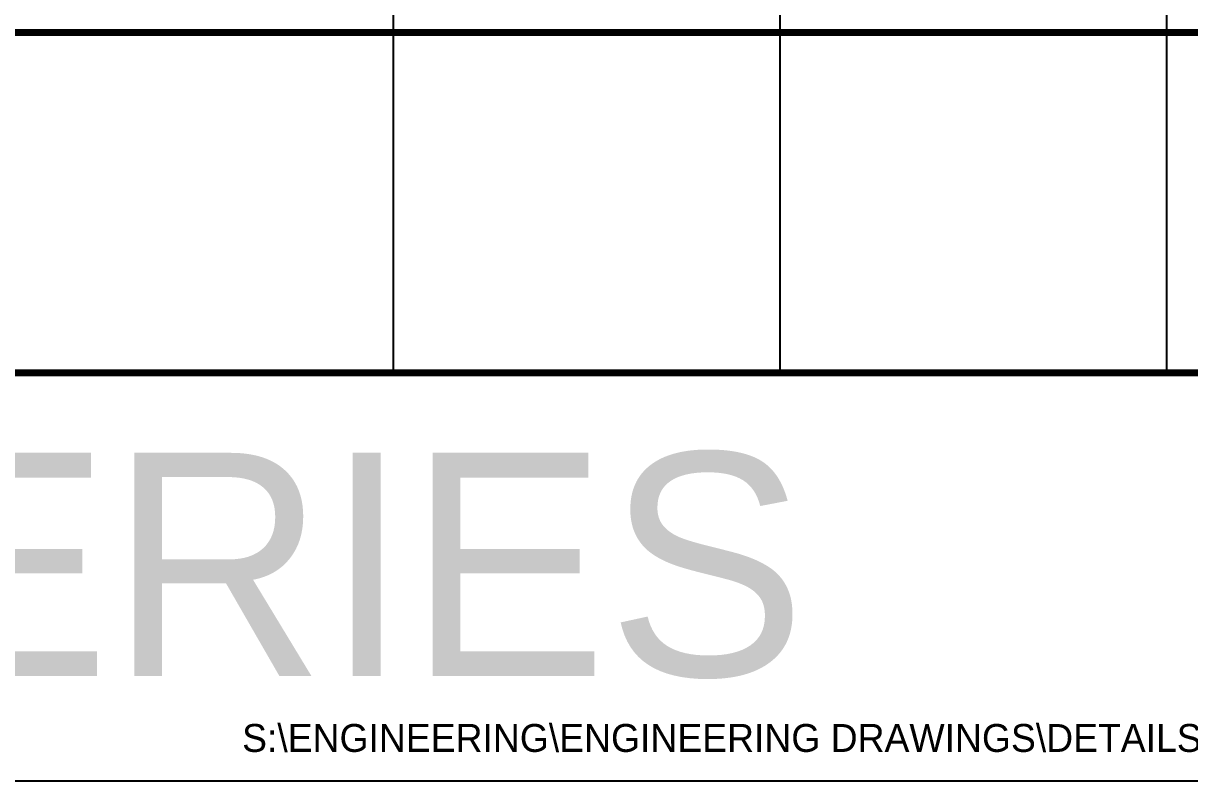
# Model space of a CAD drawing. Extents: x 0 to 139, y -24 to 89.
# Drawn here: x 56.32 to 98.14, y -24.41 to 2.75 of the extents above; entities that cross this region are included whole.
import ezdxf

# ---------------------------------------------------------------- set-up
doc = ezdxf.new("R2010")
doc.units = 0
doc.header["$MEASUREMENT"] = 0
doc.layers.add('TITLE', color=7, linetype='CONTINUOUS')
doc.styles.add('CITYBLUEPRINT', font='cibt____.pfb')

msp = doc.modelspace()

# ---------------------------------------------------------------- linework, layer by layer
at = {"layer": 'TITLE'}
for p, q in [((69.5790002, 88.8536196), (69.5790002, -9.779273)), ((83.4448003, 88.8536196), (83.4448003, -9.779273)), ((97.3106003, 88.8536196), (97.3106003, -9.779273)), ((5.25, -24.4082231), (133.9080005, -24.4082231))]:
    msp.add_line(p, q, dxfattribs=at)
at = {"layer": 'TITLE', "const_width": 0.25}
for points in [[(0.25, 2.416398), (138.9080005, 2.416398)], [(0.25, -9.779273), (138.9080005, -9.779273)]]:
    msp.add_lwpolyline(points, dxfattribs=at)

# ---------------------------------------------------------------- texts
at = {"layer": 'TITLE', "style": 'CITYBLUEPRINT'}
for s, height, p in [('E 14000 SERIES', 8, (2.320764, -20.6516059)), ('S:\\ENGINEERING\\ENGINEERING DRAWINGS\\DETAILS\\(190) E14000\\E14000PERIM', 1, (64.1654246, -23.3764198))]:
    msp.add_text(s, height=height, dxfattribs=at).set_placement(p)

doc.saveas('drawing.dxf')
